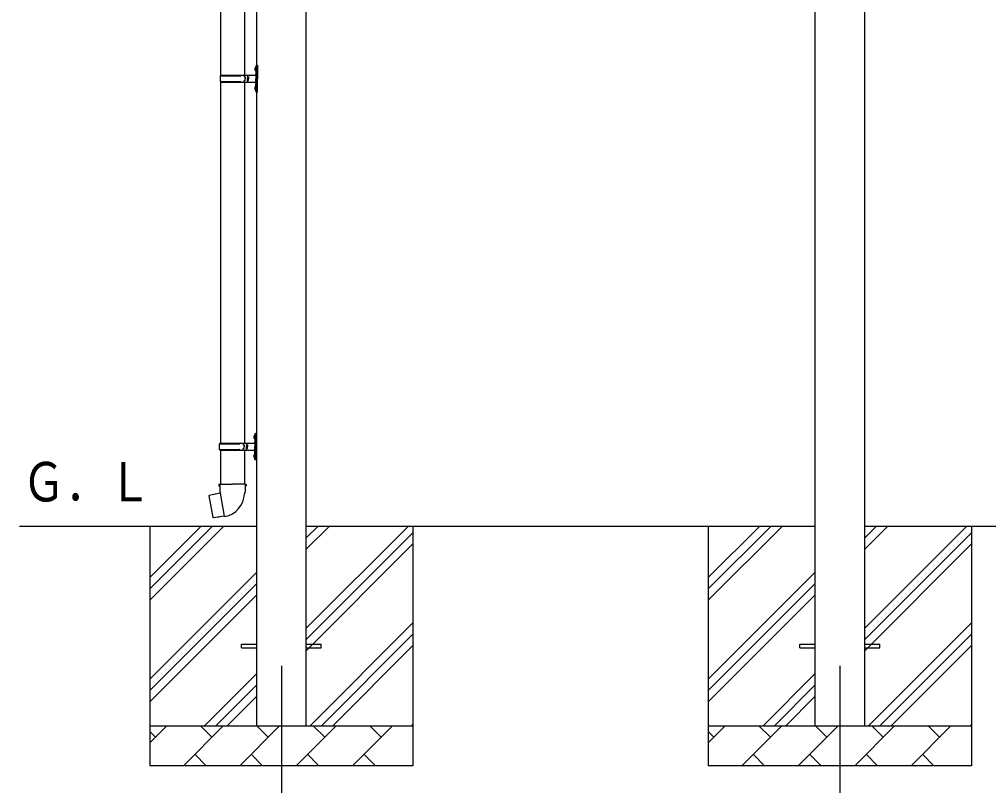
# Model space of a CAD drawing. Units: millimetres, scale not verified. Extents: x -12615 to 12615, y -8910 to 8910.
# Drawn here: x -1965 to 464, y -5632 to -3711 of the extents above; entities that cross this region are included whole.
import ezdxf
from ezdxf.enums import TextEntityAlignment as Align

# ---------------------------------------------------------------- set-up
doc = ezdxf.new("R2010")
doc.units = ezdxf.units.MM
doc.header["$LTSCALE"] = 40
for name, color, linetype in [('0-3_YKK_12', 2, 'Continuous'), ('0-4_YKK_13', 4, 'Continuous'), ('0-5_YKK_A1', 4, 'Continuous')]:
    doc.layers.add(name, color=color, linetype=linetype)
doc.styles.add('ＭＳ ゴシック', font='')
doc.styles.get('ＭＳ ゴシック').set_extended_font_data('MS Gothic')

msp = doc.modelspace()

# ---------------------------------------------------------------- linework, layer by layer
at = {"layer": '0-3_YKK_12'}
for p, q in [((-1308.51, -5332.18), (-1308.51, -5832.18)), ((91.49, -5332.18), (91.49, -5832.18))]:
    msp.add_line(p, q, dxfattribs=at)
at = {"layer": '0-4_YKK_13'}
for p, q in [((-1461.01, -2946.18), (-1461.01, -3850.68)), ((-1401.01, -2946.18), (-1401.01, -3850.68)), ((-1374.81, -3833.54), (-1372.77, -3834.53)), ((-1373.54, -3831.53), (-1372.91, -3831.53)), ((-1373.54, -3831.53), (-1373.54, -3839.83)), ((-1372.91, -3831.53), (-1372.91, -3839.83)), ((-1372.91, -3831.53), (-1372.51, -3831.93)), ((-1372.77, -3834.53), (-1372.16, -3835.68)), ((-1372.51, -3827.68), (-1369.51, -3826.18)), ((-1372.51, -3827.68), (-1372.51, -3859.68)), ((-1372.51, -3831.93), (-1372.51, -3839.43)), ((-1369.51, -3826.18), (-1369.51, -3859.68)), ((-1369.51, -3826.18), (-1368.51, -3826.18)), ((-1368.51, -3826.18), (-1368.51, -3859.68)), ((-1461.51, -3852.68), (-1411.18, -3852.68)), ((-1460.51, -3850.68), (-1374.51, -3850.68)), ((-1460.51, -3850.68), (-1460.51, -3852.68)), ((-1401.51, -3850.68), (-1401.51, -3855.18)), ((-1401.51, -3855.18), (-1399.51, -3855.18)), ((-1399.51, -3855.18), (-1399.51, -3859.68)), ((-1399.51, -3864.18), (-1399.51, -3859.68)), ((-1393.51, -3850.68), (-1393.51, -3859.68)), ((-1393.51, -3855.18), (-1390.51, -3855.18)), ((-1393.51, -3868.68), (-1393.51, -3859.68)), ((-1390.51, -3855.18), (-1390.51, -3859.68)), ((-1390.51, -3864.18), (-1390.51, -3859.68)), ((-1373.54, -3839.83), (-1372.91, -3839.83)), ((-1372.91, -3839.83), (-1372.51, -3839.43)), ((-1372.51, -3891.68), (-1372.51, -3859.68)), ((-1369.51, -3893.18), (-1369.51, -3859.68)), ((-1368.51, -3893.18), (-1368.51, -3859.68)), ((-1461.51, -3866.68), (-1411.18, -3866.68)), ((-1461.01, -3868.68), (-1461.01, -4773.18)), ((-1460.51, -3868.68), (-1460.51, -3866.68)), ((-1460.51, -3868.68), (-1374.51, -3868.68)), ((-1401.51, -3868.68), (-1401.51, -3864.18)), ((-1401.51, -3864.18), (-1399.51, -3864.18)), ((-1401.01, -3868.68), (-1401.01, -4773.18)), ((-1393.51, -3864.18), (-1390.51, -3864.18)), ((-1374.81, -3881.54), (-1372.77, -3882.53)), ((-1373.54, -3879.53), (-1372.91, -3879.53)), ((-1373.54, -3879.53), (-1373.54, -3887.83)), ((-1372.91, -3879.53), (-1372.91, -3887.83)), ((-1372.91, -3879.53), (-1372.51, -3879.93)), ((-1372.77, -3882.53), (-1372.16, -3883.68)), ((-1372.51, -3879.93), (-1372.51, -3887.43)), ((-1373.54, -3887.83), (-1372.91, -3887.83)), ((-1372.91, -3887.83), (-1372.51, -3887.43)), ((-1372.51, -3891.68), (-1369.51, -3893.18)), ((-1369.51, -3893.18), (-1368.51, -3893.18)), ((-1377.31, -4756.04), (-1375.27, -4757.03)), ((-1376.04, -4754.03), (-1375.41, -4754.03)), ((-1376.04, -4754.03), (-1376.04, -4762.33)), ((-1375.41, -4754.03), (-1375.41, -4762.33)), ((-1375.41, -4754.03), (-1375.01, -4754.43)), ((-1375.27, -4757.03), (-1374.66, -4758.18)), ((-1375.01, -4750.18), (-1372.01, -4748.68)), ((-1375.01, -4750.18), (-1375.01, -4782.18)), ((-1375.01, -4754.43), (-1375.01, -4761.93)), ((-1372.01, -4748.68), (-1372.01, -4782.18)), ((-1372.01, -4748.68), (-1371.01, -4748.68)), ((-1371.01, -4748.68), (-1371.01, -4782.18)), ((-1464.01, -4775.18), (-1413.68, -4775.18)), ((-1463.01, -4773.18), (-1377.01, -4773.18)), ((-1463.01, -4773.18), (-1463.01, -4775.18)), ((-1404.01, -4773.18), (-1404.01, -4777.68)), ((-1404.01, -4777.68), (-1402.01, -4777.68)), ((-1402.01, -4777.68), (-1402.01, -4782.18)), ((-1402.01, -4786.68), (-1402.01, -4782.18)), ((-1396.01, -4773.18), (-1396.01, -4782.18)), ((-1396.01, -4777.68), (-1393.01, -4777.68)), ((-1396.01, -4791.18), (-1396.01, -4782.18)), ((-1393.01, -4777.68), (-1393.01, -4782.18)), ((-1393.01, -4786.68), (-1393.01, -4782.18)), ((-1376.04, -4762.33), (-1375.41, -4762.33)), ((-1375.41, -4762.33), (-1375.01, -4761.93)), ((-1375.01, -4814.18), (-1375.01, -4782.18)), ((-1372.01, -4815.68), (-1372.01, -4782.18)), ((-1371.01, -4815.68), (-1371.01, -4782.18)), ((-1464.01, -4789.18), (-1413.68, -4789.18)), ((-1463.01, -4791.18), (-1463.01, -4789.18)), ((-1463.01, -4791.18), (-1377.01, -4791.18)), ((-1461.01, -4791.18), (-1461.01, -4876.11)), ((-1404.01, -4791.18), (-1404.01, -4786.68)), ((-1404.01, -4786.68), (-1402.01, -4786.68)), ((-1401.01, -4791.18), (-1401.01, -4876.11)), ((-1396.01, -4786.68), (-1393.01, -4786.68)), ((-1377.31, -4804.04), (-1375.27, -4805.03)), ((-1376.04, -4802.03), (-1375.41, -4802.03)), ((-1376.04, -4802.03), (-1376.04, -4810.33)), ((-1376.04, -4810.33), (-1375.41, -4810.33)), ((-1375.41, -4802.03), (-1375.41, -4810.33)), ((-1375.41, -4802.03), (-1375.01, -4802.43)), ((-1375.41, -4810.33), (-1375.01, -4809.93)), ((-1375.27, -4805.03), (-1374.66, -4806.18)), ((-1375.01, -4802.43), (-1375.01, -4809.93)), ((-1375.01, -4814.18), (-1372.01, -4815.68)), ((-1372.01, -4815.68), (-1371.01, -4815.68)), ((-1462.86, -4876.11), (-1465.01, -4876.89)), ((-1465.01, -4876.89), (-1465.01, -4880.51)), ((-1465.01, -4880.51), (-1462.77, -4881.33)), ((-1462.86, -4876.11), (-1431.01, -4876.11)), ((-1462.86, -4876.11), (-1462.77, -4881.33)), ((-1462.77, -4881.33), (-1462.51, -4896.11)), ((-1399.16, -4876.11), (-1431.01, -4876.11)), ((-1397.01, -4880.51), (-1399.25, -4881.33)), ((-1399.16, -4876.11), (-1397.01, -4876.89)), ((-1397.01, -4876.89), (-1397.01, -4880.51)), ((-1489.47, -4904.56), (-1490.28, -4905.73)), ((-1490.28, -4905.73), (-1480.66, -4960.29)), ((-1461.6, -4899.31), (-1489.47, -4904.56)), ((-1476.73, -4901.96), (-1476.94, -4902.2)), ((-1462.51, -4896.11), (-1461.16, -4898.11)), ((-1451.25, -4956.61), (-1461.38, -4899.13)), ((-1461.36, -4898.31), (-1461.36, -4899.02)), ((-1461.16, -4898.11), (-1461.19, -4898.12)), ((-1400.82, -4898.05), (-1400.9, -4900.21)), ((-1399.51, -4896.11), (-1400.82, -4898.05)), ((-1466.63, -4959.2), (-1466.92, -4959.05)), ((-1450.94, -4957.37), (-1451.18, -4956.71)), ((-1408.51, -5277.68), (-1371.01, -5277.68)), ((-1408.51, -5286.68), (-1408.51, -5277.68)), ((-1408.51, -5286.68), (-1371.01, -5286.68)), ((-1246.01, -5277.68), (-1208.51, -5277.68)), ((-1246.01, -5286.68), (-1208.51, -5286.68)), ((-1208.51, -5286.68), (-1208.51, -5277.68)), ((-8.51, -5277.68), (28.99, -5277.68)), ((-8.51, -5286.68), (-8.51, -5277.68)), ((-8.51, -5286.68), (28.99, -5286.68)), ((153.99, -5277.68), (191.49, -5277.68)), ((153.99, -5286.68), (191.49, -5286.68)), ((191.49, -5286.68), (191.49, -5277.68))]:
    msp.add_line(p, q, dxfattribs=at)
for points in [[(-1374.81, -3837.83), (-1372.77, -3836.83), (-1372.16, -3835.68)], [(-1374.81, -3885.83), (-1372.77, -3884.83), (-1372.16, -3883.68)], [(-1377.31, -4760.33), (-1375.27, -4759.33), (-1374.66, -4758.18)], [(-1377.31, -4808.33), (-1375.27, -4807.33), (-1374.66, -4806.18)], [(-1399.16, -4876.11), (-1399.25, -4881.33), (-1399.51, -4896.11)], [(-1474.48, -4901.74), (-1474.76, -4901.59), (-1476.73, -4901.96)], [(-1451.51, -4956.51), (-1479.5, -4961.11), (-1480.66, -4960.29)], [(-1464.45, -4958.64), (-1464.66, -4958.88), (-1466.63, -4959.2)]]:
    msp.add_lwpolyline(points, dxfattribs=at)
for centre, radius, start, end in [((-1369.21, -3835.68), 6, 136.21765, 223.78235), ((-1412.76, -3859.68), 49.25, 171.82876, 180.00002), ((-1412.76, -3859.68), 49.25, 180.00002, 188.17127), ((-1411.18, -3850.68), 2, 270, 359.99998), ((-1374.51, -3848.68), 2, 270, 359.99998), ((-1411.18, -3868.68), 2, 0.00005, 90.00004), ((-1369.21, -3883.68), 6, 136.21765, 223.78235), ((-1374.51, -3870.68), 2, 0.00005, 90.00004), ((-1371.71, -4758.18), 6, 136.21765, 223.78235), ((-1415.26, -4782.18), 49.25, 171.82876, 180.00002), ((-1415.26, -4782.18), 49.25, 180.00002, 188.17127), ((-1413.68, -4773.18), 2, 270, 359.99998), ((-1377.01, -4771.18), 2, 270, 359.99998), ((-1413.68, -4791.18), 2, 0.00005, 90.00004), ((-1371.71, -4806.18), 6, 136.21765, 223.78235), ((-1377.01, -4793.18), 2, 0.00005, 90.00004), ((-1461.66, -4899.02), 0.3, 280.66842, 0), ((-1461.16, -4898.31), 0.2, 100, 180), ((-1461.16, -4898.11), 60.3, 279.96938, 358), ((-1451.47, -4956.81), 0.3, 20, 99.33158), ((-1450.76, -4957.3), 0.2, 200, 279.96938)]:
    msp.add_arc(centre, radius, start, end, dxfattribs=at)
at = {"layer": '0-5_YKK_A1'}
for p, q in [((28.99, -2638.02), (28.99, -5482.18)), ((153.99, -5482.18), (153.99, -2638.02)), ((-1371.01, -2684.68), (-1371.01, -5482.18)), ((-1246.01, -5482.18), (-1246.01, -2684.68)), ((-1371.01, -4982.18), (-1965.17, -4982.18)), ((-1638.51, -4982.18), (-1638.51, -5582.18)), ((-1638.51, -5167.23), (-1453.46, -4982.18)), ((-1638.51, -5138.95), (-1481.74, -4982.18)), ((-1638.51, -5110.67), (-1510.03, -4982.18)), ((28.99, -4982.18), (-1246.01, -4982.18)), ((-1246.01, -5237.28), (-990.91, -4982.18)), ((-1246.01, -5039.29), (-1188.9, -4982.18)), ((-1246.01, -5011.01), (-1217.19, -4982.18)), ((-1246.01, -5265.57), (-978.51, -4998.07)), ((-978.51, -4982.18), (-978.51, -5582.18)), ((-238.51, -4982.18), (-238.51, -5582.18)), ((-238.51, -5167.23), (-53.46, -4982.18)), ((-238.51, -5138.95), (-81.74, -4982.18)), ((-238.51, -5110.67), (-110.03, -4982.18)), ((1428.99, -4982.18), (153.99, -4982.18)), ((153.99, -5237.28), (409.09, -4982.18)), ((153.99, -5039.29), (211.1, -4982.18)), ((153.99, -5011.01), (182.81, -4982.18)), ((153.99, -5265.57), (421.49, -4998.07)), ((421.49, -4982.18), (421.49, -5582.18)), ((-1246.01, -5293.85), (-978.51, -5026.35)), ((153.99, -5293.85), (421.49, -5026.35)), ((-1638.51, -5365.22), (-1371.01, -5097.72)), ((-238.51, -5365.22), (28.99, -5097.72)), ((-1638.51, -5393.51), (-1371.01, -5126.01)), ((-238.51, -5393.51), (28.99, -5126.01)), ((-1638.51, -5421.79), (-1371.01, -5154.29)), ((-238.51, -5421.79), (28.99, -5154.29)), ((-1236.35, -5482.18), (-978.51, -5224.34)), ((163.65, -5482.18), (421.49, -5224.34)), ((-1208.07, -5482.18), (-978.51, -5252.62)), ((191.93, -5482.18), (421.49, -5252.62)), ((-1179.78, -5482.18), (-978.51, -5280.91)), ((220.22, -5482.18), (421.49, -5280.91)), ((-1500.91, -5482.18), (-1371.01, -5352.28)), ((-100.91, -5482.18), (28.99, -5352.28)), ((-1472.63, -5482.18), (-1371.01, -5380.57)), ((-72.63, -5482.18), (28.99, -5380.57)), ((-1444.34, -5482.18), (-1371.01, -5408.85)), ((-44.34, -5482.18), (28.99, -5408.85)), ((-1638.51, -5482.18), (-978.51, -5482.18)), ((-1638.51, -5525.08), (-1595.62, -5482.18)), ((-1554.2, -5582.18), (-1454.2, -5482.18)), ((-1482.75, -5510.74), (-1511.3, -5482.18)), ((-1412.77, -5582.18), (-1312.77, -5482.18)), ((-1341.33, -5510.74), (-1369.88, -5482.18)), ((-1271.35, -5582.18), (-1171.35, -5482.18)), ((-1199.91, -5510.74), (-1228.46, -5482.18)), ((-1129.93, -5582.18), (-1029.93, -5482.18)), ((-1058.48, -5510.74), (-1087.04, -5482.18)), ((-981.79, -5482.18), (-978.51, -5478.9)), ((-238.51, -5482.18), (421.49, -5482.18)), ((-238.51, -5525.08), (-195.62, -5482.18)), ((-154.2, -5582.18), (-54.2, -5482.18)), ((-82.75, -5510.74), (-111.3, -5482.18)), ((-12.77, -5582.18), (87.23, -5482.18)), ((58.67, -5510.74), (30.12, -5482.18)), ((128.65, -5582.18), (228.65, -5482.18)), ((200.09, -5510.74), (171.54, -5482.18)), ((270.07, -5582.18), (370.07, -5482.18)), ((341.52, -5510.74), (312.96, -5482.18)), ((418.21, -5482.18), (421.49, -5478.9)), ((-1624.17, -5510.74), (-1638.51, -5496.4)), ((-224.17, -5510.74), (-238.51, -5496.4)), ((-1525.64, -5553.63), (-1497.09, -5582.18)), ((-1384.22, -5553.63), (-1355.67, -5582.18)), ((-1242.8, -5553.63), (-1214.25, -5582.18)), ((-1101.38, -5553.63), (-1072.82, -5582.18)), ((-125.64, -5553.63), (-97.09, -5582.18)), ((15.78, -5553.63), (44.33, -5582.18)), ((157.2, -5553.63), (185.75, -5582.18)), ((298.62, -5553.63), (327.18, -5582.18)), ((-978.51, -5582.18), (-1638.51, -5582.18)), ((421.49, -5582.18), (-238.51, -5582.18))]:
    msp.add_line(p, q, dxfattribs=at)

# ---------------------------------------------------------------- texts
at = {"layer": '0-5_YKK_A1', "style": 'ＭＳ ゴシック', "width": 0.8}
msp.add_text('Ｇ．Ｌ', height=98.97, dxfattribs=at).set_placement((-1958.14, -4949.3), align=Align.BOTTOM_LEFT)

doc.saveas('drawing.dxf')
